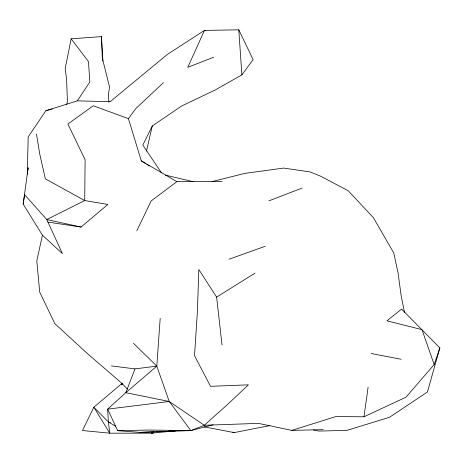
<?xml version="1.0" encoding="UTF-8"?>
<svg xmlns="http://www.w3.org/2000/svg" width="463" height="463" viewBox="0 0 463 463"><rect width="100%" height="100%" fill="white"/><g stroke="black" fill="none" stroke-linecap="round" stroke-linejoin="round"><path stroke-width="0.69" d="M213.136 424.75L190.872 430.613L169.226 401.502L156.812 366.14L160.186 318.347M23.15 204.056L24.678 194.773L46.78 219.555L62.424 253.637L42.428 235.192L23.15 204.056L28.185 167.797L27.248 174.262L28.197 136.903L45.901 110.698L77.344 100.853L110.194 101.692L167.184 54.547L204.432 30.408L238.798 29.811L253.122 59.617L241.871 74.884L215.249 89.972L181.525 106.05L152.286 125.953L142.83 145.093L161.367 172.664M133.506 343.309L156.812 366.14L125.849 392.676L107.63 409.147L117.677 430.706L140.023 432.361L190.872 430.613L204.299 425.265L258.447 423.379L291.835 430.393L335.802 416.573L363.976 416.793L368.102 387.247M102.919 61.07L101.443 36.618L71.157 38.823L65.167 68.588L66.556 78.629L67.442 101.09L66.672 104.615M42.428 235.192L36.797 260.918L39.696 292.072L54.86 323.678L87.623 353.755L121.977 383.445L127.389 389.157M146.476 151.158L152.286 125.953M434.161 364.572L439.85 347.927L401.583 309.087L386.9 320.83L422.001 329.65L434.161 364.572L405.929 397.237L363.976 416.793M156.812 366.14L134.976 368.889L125.849 392.676L169.226 401.502L204.299 425.265L228.572 403.545L248.399 384.828L210.543 386.321L194.524 355.711L197.406 311.501L198.83 269.547L216.62 297.113L222.02 344.97M439.017 349.895L439.85 347.927L427.424 391.987L389.516 417.296L346.995 430.358L318.66 431.088L313.422 429.907M121.364 384.736L121.977 383.445L122.707 384.666M136.816 230.8L151.169 200.959L176.872 181.646L222.02 181.641M77.344 100.853L89.799 81.968L88.479 61.573L71.157 38.823M145.556 163.595L141.302 160.875L128.43 118.644L135.752 108.643L163.387 82.692M121.977 383.445L93.85 407.237L82.478 430.515L109.766 433.189L151.569 433.171L175.188 430.891L168.011 431.192M47.718 222.055L81.037 227.044L107.873 204.455L84.723 200.548L45.333 178.822L39.789 154.254L36.438 133.963M216.62 297.113L255.072 273.112M213.657 57.25L187.775 67.309L204.432 30.408L205.757 30.876M268.991 200.826L302.125 188.065M229.017 259.239L265.149 246.293M152.946 432.772L151.569 433.171L153.658 432.708M45.901 110.698L52.215 109.008M211.898 181.658L244.811 173.382L283.674 168.075L310.013 171.912L320.512 176.154L348.251 190.762L373.381 217.697L393.781 252.972L398.064 273.072L401.137 295.579L404.506 312.456M203.975 426.817L234.156 432.598L269.871 425.584M169.226 401.502L107.63 409.147L108.411 421.996L109.766 433.189L93.85 407.237L108.411 421.996L115.681 426.267M167.901 431.302L175.188 430.891M140.023 432.361L154.376 431.765M155.811 431.701L165.858 431.279M291.835 430.393L323.22 429.618M117.677 430.706L148.652 430.029L190.872 430.613M111.369 365.903L134.976 368.889M371.187 353.489L401.132 359.271M81.037 227.044L46.78 219.555L84.723 200.548L85.105 159.712L67.882 124.038L93.266 105.761L128.43 118.644M165.349 175.112L193.088 181.652M108.411 421.996L110.472 422.673M232.825 432.101L234.156 432.598M141.302 160.875L176.872 181.646M146.771 164.371L149.202 165.922M108.955 102.3L108.319 94.597L109.581 87.16L102.317 58.228L101.443 36.618M238.798 29.811L241.871 74.884"/></g></svg>
